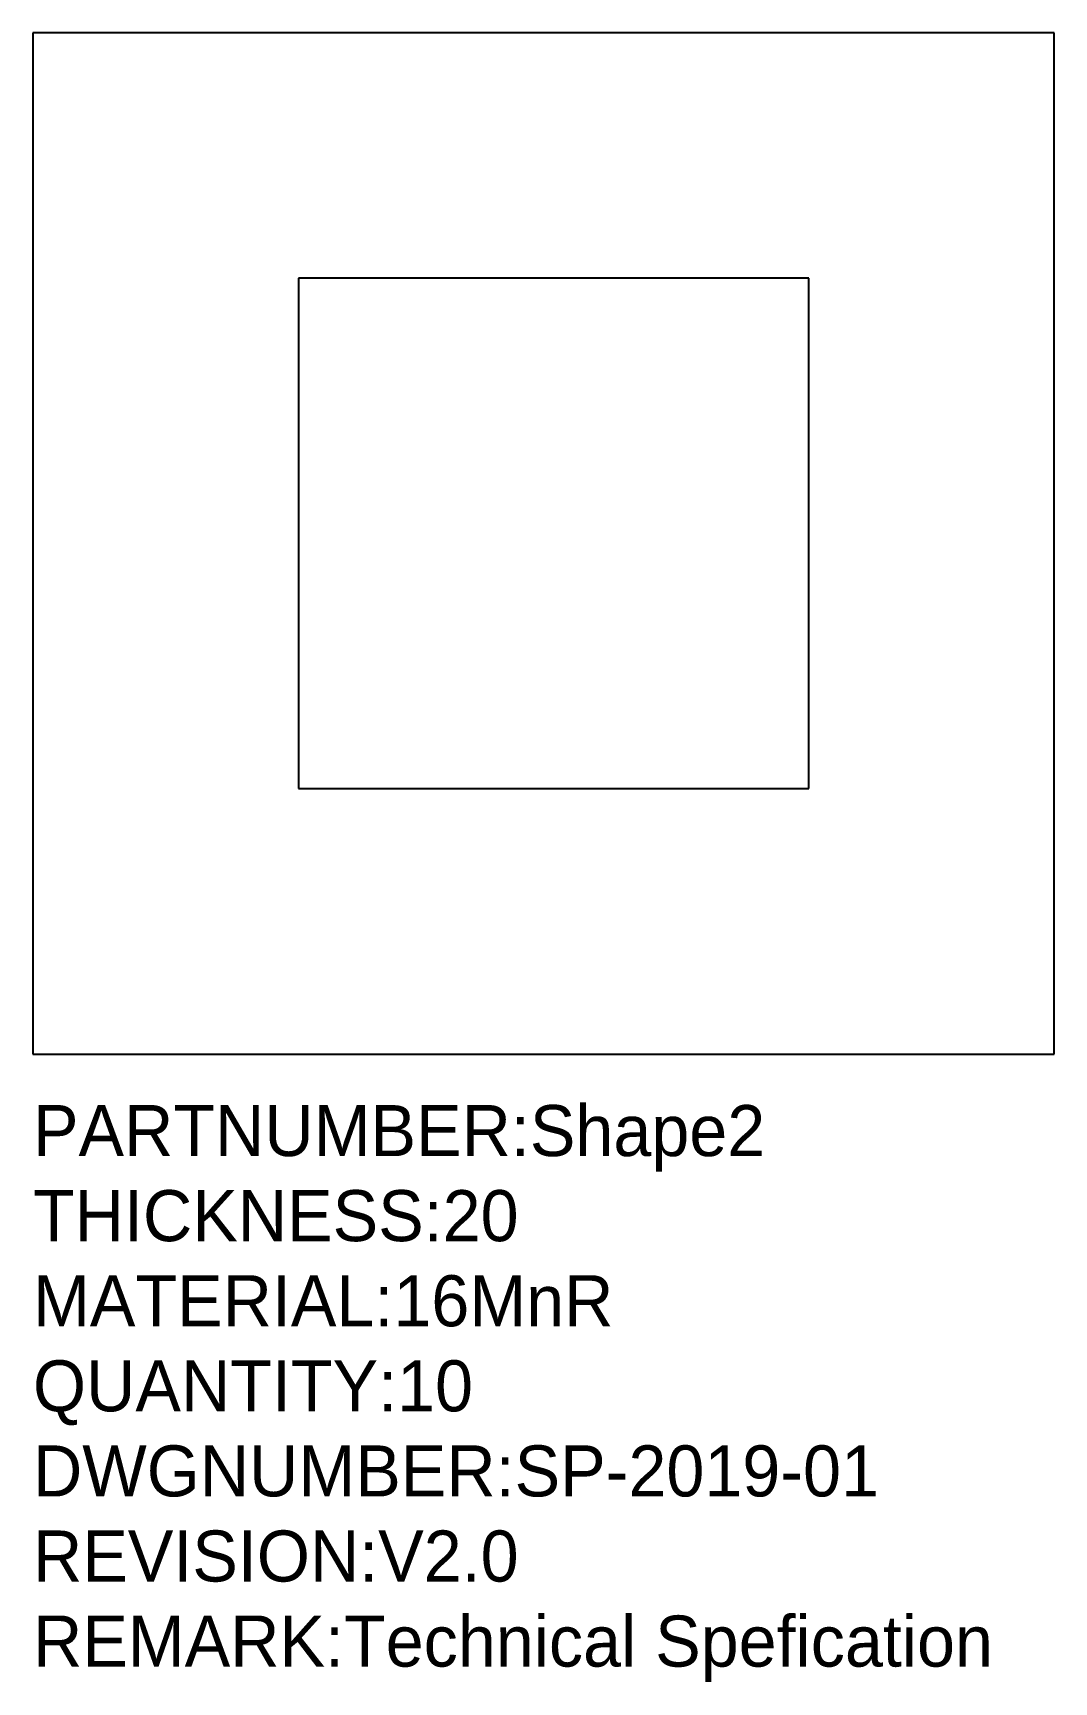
# Model space of a CAD drawing. Extents: x 0 to 250, y -154 to 250.
import ezdxf

# ---------------------------------------------------------------- set-up
doc = ezdxf.new("R2010")
doc.units = 0

msp = doc.modelspace()

# ---------------------------------------------------------------- linework, layer by layer
for p, q in [((250, 250), (0, 250)), ((0, 250), (0, 0)), ((250, 0), (250, 250)), ((190, 190), (65, 190)), ((65, 190), (65, 65)), ((190, 65), (190, 190)), ((65, 65), (190, 65)), ((0, 0), (250, 0))]:
    msp.add_line(p, q)

# ---------------------------------------------------------------- texts
for s, p in [('PARTNUMBER:Shape2', (0, -25)), ('THICKNESS:20', (0, -45.83)), ('MATERIAL:16MnR', (0, -66.67)), ('QUANTITY:10', (0, -87.5)), ('DWGNUMBER:SP-2019-01', (0, -108.33)), ('REVISION:V2.0', (0, -129.17)), ('REMARK:Technical Spefication', (0, -150))]:
    msp.add_text(s, height=12.5).set_placement(p)

doc.saveas('drawing.dxf')
